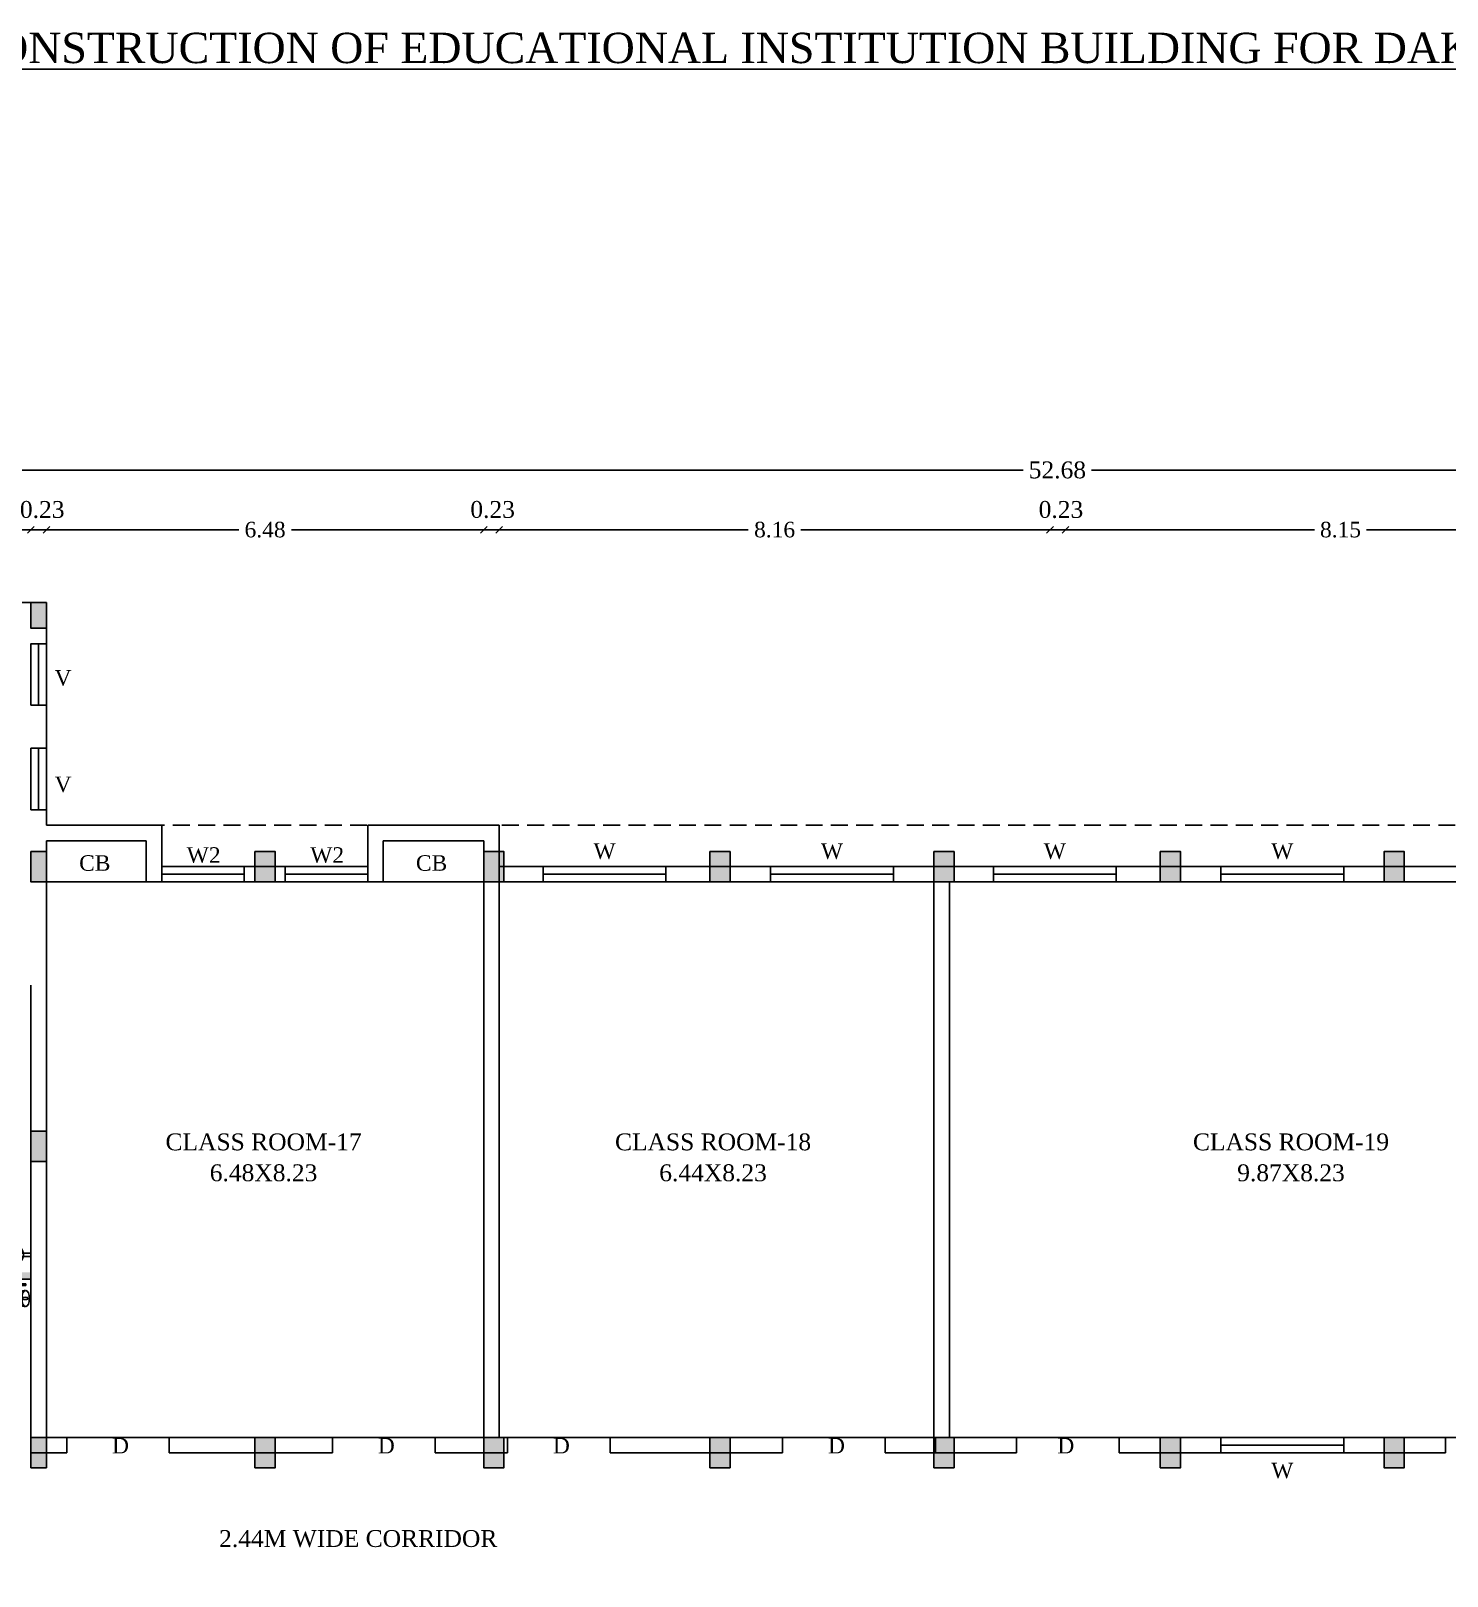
# Model space of a CAD drawing. Header units: metres. Extents: x -53 to 471, y -924 to -843.
# Drawn here: x 134.95 to 155.94, y -888.81 to -865.92 of the extents above; entities that cross this region are included whole.
import ezdxf
from ezdxf.enums import TextEntityAlignment as Align

# ---------------------------------------------------------------- set-up
doc = ezdxf.new("R2010")
doc.units = ezdxf.units.M
doc.header["$MEASUREMENT"] = 0
doc.header["$PDMODE"] = 3
doc.linetypes.add('HIDDEN', pattern=[0.375, 0.25, -0.125])
doc.layers.get('DEFPOINTS').update_dxf_attribs({"lineweight": 5})
doc.layers.add('BLK_1_FLR_2_BLT_UP_AREA', color=27, linetype='Continuous', lineweight=0)
doc.layers.add('BLK_1_FLR_2_REGULAR_ROOM_1', color=117, linetype='Continuous')
doc.styles.add('Isa-', font='times.ttf')
doc.styles.add('STYLE2', font='times.ttf')
doc.dimstyles.new('Copy of ISO-25', dxfattribs={"dimscale": 0, "dimtxt": 0.23, "dimasz": 0.1, "dimexe": 1.25, "dimexo": 0.625, "dimgap": 0.11, "dimtad": 0, "dimtih": 1, "dimtoh": 1, "dimzin": 1, "dimdsep": 46, "dimtxsty": 'STYLE2', "dimblk": 'OBLIQUE', "dimcen": 0, "dimse1": 1, "dimse2": 1, "dimclrd": 1, "dimclrt": 3, "dimadec": 0, "dimazin": 2, "dimtfac": 1, "dimtix": 1, "dimtofl": 0, "dimtmove": 0, "dimatfit": 3, "dimfxl": 0, "dimtolj": 1, "dimarcsym": 0})

# ---------------------------------------------------------------- blocks, each defined once
blk = doc.blocks.new('_Oblique')
at = {"color": 0, "linetype": 'ByBlock', "lineweight": -2}
blk.add_line((-0.5, -0.5), (0.5, 0.5), dxfattribs=at)
blk = doc.blocks.new('*D552')
at = {"color": 1, "lineweight": -2}
for p, q in [((123.822, -872.426), (149.656, -872.426)), ((176.502, -872.426), (150.668, -872.426))]:
    blk.add_line(p, q, dxfattribs=at)
at = {"layer": 'DEFPOINTS', "color": 0}
for p in [(123.822, -872.426), (123.822, -886.978), (176.502, -886.978)]:
    blk.add_point(p, dxfattribs=at)
at = {"color": 1, "lineweight": -2, "xscale": 0.1, "yscale": 0.1, "zscale": 0.1, "rotation": 180}
blk.add_blockref('_Oblique', (123.822, -872.426), dxfattribs=at)
at = {"color": 1, "lineweight": -2, "xscale": 0.1, "yscale": 0.1, "zscale": 0.1}
blk.add_blockref('_Oblique', (176.502, -872.426), dxfattribs=at)
at = {"color": 3, "insert": (150.162, -872.426), "char_height": 0.25, "attachment_point": 5, "style": 'STYLE2'}
blk.add_mtext('\\A1;52.68', dxfattribs=at)
blk = doc.blocks.new('*D581')
at = {"color": 1, "lineweight": -2}
blk.add_line((134.952, -873.31), (135.182, -873.31), dxfattribs=at)
at = {"layer": 'DEFPOINTS', "color": 0}
for p in [(135.182, -873.31), (135.182, -874.388), (134.952, -874.618)]:
    blk.add_point(p, dxfattribs=at)
at = {"color": 1, "lineweight": -2, "xscale": 0.1, "yscale": 0.1, "zscale": 0.1, "rotation": 180}
blk.add_blockref('_Oblique', (134.952, -873.31), dxfattribs=at)
at = {"color": 1, "lineweight": -2, "xscale": 0.1, "yscale": 0.1, "zscale": 0.1}
blk.add_blockref('_Oblique', (135.182, -873.31), dxfattribs=at)
at = {"color": 3, "insert": (135.12, -873.012), "char_height": 0.25, "attachment_point": 5, "style": 'STYLE2'}
blk.add_mtext('\\A1;0.23', dxfattribs=at)
blk = doc.blocks.new('*D582')
at = {"color": 1, "lineweight": -2}
for p, q in [((135.182, -873.31), (138.032, -873.31)), ((141.662, -873.31), (138.812, -873.31))]:
    blk.add_line(p, q, dxfattribs=at)
at = {"layer": 'DEFPOINTS', "color": 0}
for p in [(141.662, -873.31), (135.182, -874.388), (141.662, -878.528)]:
    blk.add_point(p, dxfattribs=at)
at = {"color": 1, "lineweight": -2, "xscale": 0.1, "yscale": 0.1, "zscale": 0.1, "rotation": 180}
blk.add_blockref('_Oblique', (135.182, -873.31), dxfattribs=at)
at = {"color": 1, "lineweight": -2, "xscale": 0.1, "yscale": 0.1, "zscale": 0.1}
blk.add_blockref('_Oblique', (141.662, -873.31), dxfattribs=at)
at = {"color": 3, "insert": (138.422, -873.31), "char_height": 0.23, "attachment_point": 5, "style": 'STYLE2'}
blk.add_mtext('\\A1;6.48', dxfattribs=at)
blk = doc.blocks.new('*D583')
at = {"color": 1, "lineweight": -2}
blk.add_line((141.662, -873.31), (141.892, -873.31), dxfattribs=at)
at = {"layer": 'DEFPOINTS', "color": 0}
for p in [(141.892, -873.31), (141.662, -878.528), (141.892, -878.528)]:
    blk.add_point(p, dxfattribs=at)
at = {"color": 1, "lineweight": -2, "xscale": 0.1, "yscale": 0.1, "zscale": 0.1, "rotation": 180}
blk.add_blockref('_Oblique', (141.662, -873.31), dxfattribs=at)
at = {"color": 1, "lineweight": -2, "xscale": 0.1, "yscale": 0.1, "zscale": 0.1}
blk.add_blockref('_Oblique', (141.892, -873.31), dxfattribs=at)
at = {"color": 3, "insert": (141.794, -873.012), "char_height": 0.25, "attachment_point": 5, "style": 'STYLE2'}
blk.add_mtext('\\A1;0.23', dxfattribs=at)
blk = doc.blocks.new('*D584')
at = {"color": 1, "lineweight": -2}
for p, q in [((141.892, -873.31), (145.582, -873.31)), ((150.052, -873.31), (146.363, -873.31))]:
    blk.add_line(p, q, dxfattribs=at)
at = {"layer": 'DEFPOINTS', "color": 0}
for p in [(150.052, -873.31), (141.892, -878.528), (150.052, -878.528)]:
    blk.add_point(p, dxfattribs=at)
at = {"color": 1, "lineweight": -2, "xscale": 0.1, "yscale": 0.1, "zscale": 0.1, "rotation": 180}
blk.add_blockref('_Oblique', (141.892, -873.31), dxfattribs=at)
at = {"color": 1, "lineweight": -2, "xscale": 0.1, "yscale": 0.1, "zscale": 0.1}
blk.add_blockref('_Oblique', (150.052, -873.31), dxfattribs=at)
at = {"color": 3, "insert": (145.972, -873.31), "char_height": 0.23, "attachment_point": 5, "style": 'STYLE2'}
blk.add_mtext('\\A1;8.16', dxfattribs=at)
blk = doc.blocks.new('*D717')
at = {"color": 1, "lineweight": -2}
for p, q in [((150.282, -873.31), (153.972, -873.31)), ((158.432, -873.31), (154.743, -873.31))]:
    blk.add_line(p, q, dxfattribs=at)
at = {"layer": 'DEFPOINTS', "color": 0}
for p in [(158.432, -873.31), (150.282, -878.528), (158.432, -878.528)]:
    blk.add_point(p, dxfattribs=at)
at = {"color": 1, "lineweight": -2, "xscale": 0.1, "yscale": 0.1, "zscale": 0.1, "rotation": 180}
blk.add_blockref('_Oblique', (150.282, -873.31), dxfattribs=at)
at = {"color": 1, "lineweight": -2, "xscale": 0.1, "yscale": 0.1, "zscale": 0.1}
blk.add_blockref('_Oblique', (158.432, -873.31), dxfattribs=at)
at = {"color": 3, "insert": (154.357, -873.31), "char_height": 0.23, "attachment_point": 5, "style": 'STYLE2'}
blk.add_mtext('\\A1;8.15', dxfattribs=at)
blk = doc.blocks.new('*D608')
at = {"color": 1, "lineweight": -2}
blk.add_line((150.052, -873.31), (150.282, -873.31), dxfattribs=at)
at = {"layer": 'DEFPOINTS', "color": 0}
for p in [(150.282, -873.31), (150.052, -878.528), (150.282, -878.528)]:
    blk.add_point(p, dxfattribs=at)
at = {"color": 1, "lineweight": -2, "xscale": 0.1, "yscale": 0.1, "zscale": 0.1, "rotation": 180}
blk.add_blockref('_Oblique', (150.052, -873.31), dxfattribs=at)
at = {"color": 1, "lineweight": -2, "xscale": 0.1, "yscale": 0.1, "zscale": 0.1}
blk.add_blockref('_Oblique', (150.282, -873.31), dxfattribs=at)
at = {"color": 3, "insert": (150.215, -873.012), "char_height": 0.25, "attachment_point": 5, "style": 'STYLE2'}
blk.add_mtext('\\A1;0.23', dxfattribs=at)
blk = doc.blocks.new('*D726')
at = {"color": 1, "lineweight": -2}
for p, q in [((131.102, -873.31), (132.638, -873.31)), ((134.952, -873.31), (133.416, -873.31))]:
    blk.add_line(p, q, dxfattribs=at)
at = {"layer": 'DEFPOINTS', "color": 0}
for p in [(131.102, -873.31), (134.952, -874.618), (131.102, -875.529)]:
    blk.add_point(p, dxfattribs=at)
at = {"color": 1, "lineweight": -2, "xscale": 0.1, "yscale": 0.1, "zscale": 0.1, "rotation": 180}
blk.add_blockref('_Oblique', (131.102, -873.31), dxfattribs=at)
at = {"color": 1, "lineweight": -2, "xscale": 0.1, "yscale": 0.1, "zscale": 0.1}
blk.add_blockref('_Oblique', (134.952, -873.31), dxfattribs=at)
at = {"color": 3, "insert": (133.027, -873.31), "char_height": 0.23, "attachment_point": 5, "style": 'STYLE2'}
blk.add_mtext('\\A1;3.85', dxfattribs=at)
blk = doc.blocks.new('FIRE')
at = {"lineweight": 25}
blk.add_hatch(color=256, dxfattribs=at).paths.add_polyline_path([(4776.393, 1592.591), (4776.49, 1592.591), (4776.49, 1592.93), (4776.393, 1592.93)])
for p, q in [((4776.559, 1592.998), (4776.483, 1592.998)), ((4776.49, 1593.023), (4776.587, 1593.023)), ((4776.559, 1592.664), (4776.559, 1592.998)), ((4776.587, 1593.023), (4776.587, 1592.664)), ((4776.49, 1592.93), (4776.393, 1592.93)), ((4776.442, 1592.93), (4776.442, 1592.975)), ((4776.49, 1592.591), (4776.49, 1592.93)), ((4776.587, 1592.664), (4776.559, 1592.664))]:
    blk.add_line(p, q, dxfattribs=at)
at = {"color": 0, "lineweight": 25, "ltscale": 60}
blk.add_line((4776.778, 1592.887), (4776.778, 1592.923), dxfattribs=at)
blk.add_lwpolyline([(4776.105, 1592.857), (4776.155, 1592.857), (4776.155, 1592.59), (4776.105, 1592.59)], close=True)
at = {"color": 1}
blk.add_circle((4776.13, 1592.857), 0.155, dxfattribs=at)
at = {"lineweight": 25}
blk.add_circle((4776.442, 1593.023), 0.0482, dxfattribs=at)
at = {"color": 0, "lineweight": 25, "ltscale": 60}
blk.add_arc((4776.778, 1592.861), 0.0262, 0, 180, dxfattribs=at)
for centre, major_axis, ratio in [((4776.778, 1592.668), (-0.118, 0), 0.493287), ((4776.778, 1592.676), (0, -0.0501), 0.352249)]:
    blk.add_ellipse(centre, major_axis=major_axis, ratio=ratio, dxfattribs=at)
for points in [[(4776.752, 1592.861), (4776.688, 1592.746), (4776.664, 1592.71), (4776.66, 1592.671)], [(4776.804, 1592.861), (4776.868, 1592.746), (4776.891, 1592.71), (4776.896, 1592.671)]]:
    blk.add_spline(points, degree=3, dxfattribs=at)
blk = doc.blocks.new('tgt')
for color, points in [(2, [(-41.55, 39.442), (-41.32, 39.442), (-41.32, 39.822), (-41.55, 39.822)]), (4, [(-38.23, 35.682), (-38.23, 36.132), (-37.93, 36.132), (-37.93, 35.682)]), (4, [(-34.84, 35.682), (-34.84, 36.132), (-34.54, 36.132), (-34.54, 35.682)]), (4, [(-31.49, 35.682), (-31.49, 36.132), (-31.19, 36.132), (-31.19, 35.682)]), (4, [(-28.17, 35.682), (-28.17, 36.132), (-27.87, 36.132), (-27.87, 35.682)]), (4, [(-24.815, 35.682), (-24.815, 36.132), (-24.515, 36.132), (-24.515, 35.682)]), (4, [(-21.5, 35.682), (-21.5, 36.132), (-21.2, 36.132), (-21.2, 35.682)]), (5, [(-37.93, 27.452), (-37.93, 27.002), (-38.23, 27.002), (-38.23, 27.452)]), (5, [(-34.54, 27.452), (-34.54, 27.002), (-34.84, 27.002), (-34.84, 27.452)]), (5, [(-31.19, 27.452), (-31.19, 27.002), (-31.49, 27.002), (-31.49, 27.452)]), (5, [(-27.87, 27.452), (-27.87, 27.002), (-28.17, 27.002), (-28.17, 27.452)]), (5, [(-24.515, 27.452), (-24.515, 27.002), (-24.815, 27.002), (-24.815, 27.452)]), (5, [(-21.2, 27.452), (-21.2, 27.002), (-21.5, 27.002), (-21.5, 27.452)])]:
    blk.add_hatch(color=color).paths.add_polyline_path(points)
at = {"lineweight": -3}
for points in [[(-41.32, 36.132), (-41.55, 36.132), (-41.55, 35.682), (-41.32, 35.682)], [(-41.32, 31.992), (-41.55, 31.992), (-41.55, 31.542), (-41.32, 31.542)], [(-41.32, 27.452), (-41.55, 27.452), (-41.55, 27.002), (-41.32, 27.002)]]:
    blk.add_hatch(color=3, dxfattribs=at).paths.add_polyline_path(points)
at = {"color": 2}
blk.add_lwpolyline([(-41.55, 39.822), (-41.55, 39.442), (-41.32, 39.442), (-41.32, 39.822)], close=True, dxfattribs=at)
at = {"color": 3, "lineweight": -3}
for points in [[(-41.55, 36.132), (-41.55, 35.682), (-41.32, 35.682), (-41.32, 36.132)], [(-41.55, 31.992), (-41.55, 31.542), (-41.32, 31.542), (-41.32, 31.992)], [(-41.55, 27.452), (-41.55, 27.002), (-41.32, 27.002), (-41.32, 27.452)]]:
    blk.add_lwpolyline(points, close=True, dxfattribs=at)
at = {"color": 4}
for points in [[(-38.23, 35.682), (-38.23, 36.132), (-37.93, 36.132), (-37.93, 35.682)], [(-34.84, 35.682), (-34.84, 36.132), (-34.54, 36.132), (-34.54, 35.682)], [(-31.49, 35.682), (-31.49, 36.132), (-31.19, 36.132), (-31.19, 35.682)], [(-28.17, 35.682), (-28.17, 36.132), (-27.87, 36.132), (-27.87, 35.682)], [(-24.815, 35.682), (-24.815, 36.132), (-24.515, 36.132), (-24.515, 35.682)], [(-21.5, 35.682), (-21.5, 36.132), (-21.2, 36.132), (-21.2, 35.682)]]:
    blk.add_lwpolyline(points, close=True, dxfattribs=at)
at = {"color": 5}
for points in [[(-37.93, 27.452), (-37.93, 27.002), (-38.23, 27.002), (-38.23, 27.452)], [(-34.54, 27.452), (-34.54, 27.002), (-34.84, 27.002), (-34.84, 27.452)], [(-31.19, 27.452), (-31.19, 27.002), (-31.49, 27.002), (-31.49, 27.452)], [(-27.87, 27.452), (-27.87, 27.002), (-28.17, 27.002), (-28.17, 27.452)], [(-24.515, 27.452), (-24.515, 27.002), (-24.815, 27.002), (-24.815, 27.452)], [(-21.2, 27.452), (-21.2, 27.002), (-21.5, 27.002), (-21.5, 27.452)]]:
    blk.add_lwpolyline(points, close=True, dxfattribs=at)
blk = doc.blocks.new('*D745')
at = {"color": 1, "lineweight": -2, "ltscale": 3}
for p, q in [((120.691, -874.388), (120.691, -896.657)), ((120.691, -919.381), (120.691, -897.112))]:
    blk.add_line(p, q, dxfattribs=at)
at = {"layer": 'DEFPOINTS', "color": 0, "ltscale": 3}
for p in [(129.232, -874.388), (120.691, -919.381), (141.662, -919.381)]:
    blk.add_point(p, dxfattribs=at)
at = {"color": 1, "lineweight": -2, "ltscale": 3, "xscale": 0.1, "yscale": 0.1, "zscale": 0.1}
for p, rotation in [((120.691, -874.388), 90), ((120.691, -919.381), 270)]:
    blk.add_blockref('_Oblique', p, dxfattribs=dict(at, rotation=rotation))
at = {"color": 3, "ltscale": 3, "insert": (120.691, -896.884), "char_height": 0.23, "attachment_point": 5, "style": 'STYLE2'}
blk.add_mtext('\\A1;44.99', dxfattribs=at)

msp = doc.modelspace()

# ---------------------------------------------------------------- linework, layer by layer
for p, q in [((129.23223, -874.38836), (135.18223, -874.38836)), ((135.18223, -877.68821), (135.18223, -874.38836)), ((141.89223, -878.52821), (141.89223, -877.68821)), ((135.18223, -878.52821), (135.18223, -877.91821)), ((141.66223, -886.75821), (141.66223, -877.91821)), ((136.89223, -878.29821), (139.94223, -878.29821)), ((141.89223, -878.29821), (158.43223, -878.29821)), ((135.18223, -886.75821), (135.18223, -878.52821)), ((136.66223, -878.52821), (137.00223, -878.52821)), ((136.66223, -878.52821), (140.17223, -878.52821)), ((141.66223, -886.75821), (141.66223, -878.52821)), ((141.89223, -878.52821), (148.33223, -878.52821)), ((141.89223, -886.75821), (141.89223, -878.52821)), ((141.89223, -886.75821), (141.89223, -878.52821)), ((148.56223, -878.52821), (158.43223, -878.52821)), ((134.95223, -886.98821), (134.95223, -880.05821)), ((134.95223, -886.75821), (135.48222, -886.75821)), ((135.18223, -886.75821), (135.48222, -886.75821)), ((135.48222, -886.98821), (135.48222, -886.75821)), ((137.00222, -886.75821), (139.42107, -886.75821)), ((137.00222, -886.98821), (137.00222, -886.75821)), ((139.42107, -886.98821), (139.42107, -886.75821)), ((140.94107, -886.75821), (141.66223, -886.75821)), ((140.94107, -886.98821), (140.94107, -886.75821)), ((141.89223, -886.75821), (142.01493, -886.75821)), ((142.01493, -886.98821), (142.01493, -886.75821)), ((143.53493, -886.75821), (144.98223, -886.75821)), ((143.53493, -886.75821), (146.09107, -886.75821)), ((143.53493, -886.98821), (143.53493, -886.75821)), ((146.09107, -886.98821), (146.09107, -886.75821)), ((147.61107, -886.98821), (147.61107, -886.75821)), ((147.61107, -886.75821), (148.35803, -886.75821)), ((148.21903, -886.75821), (148.35803, -886.75821)), ((148.35803, -886.98821), (148.35803, -886.75821)), ((148.56223, -886.75821), (149.55723, -886.75821)), ((149.55723, -886.98821), (149.55723, -886.75821)), ((151.07723, -886.98821), (151.07723, -886.75821)), ((151.07723, -886.75821), (155.91223, -886.75821)), ((155.91223, -886.98821), (155.91223, -886.75821)), ((134.95223, -886.98821), (135.48222, -886.98821)), ((134.95223, -886.98821), (135.48222, -886.98821)), ((137.00222, -886.98821), (139.42107, -886.98821)), ((140.94107, -886.98821), (142.01493, -886.98821)), ((143.53493, -886.98821), (146.09107, -886.98821)), ((147.61107, -886.98821), (149.55723, -886.98821)), ((151.07723, -886.98821), (155.91223, -886.98821))]:
    msp.add_line(p, q)
at = {"color": 1}
for p, q in [((135.06723, -875.90836), (135.06723, -874.99836)), ((135.06723, -877.45836), (135.06723, -876.54836))]:
    msp.add_line(p, q, dxfattribs=at)
at = {"color": 1, "linetype": 'HIDDEN'}
msp.add_line((135.18223, -877.68821), (165.14223, -877.68821), dxfattribs=at)
at = {"lineweight": -3}
for p, q in [((136.89223, -877.68821), (135.18223, -877.68821)), ((136.89223, -877.68821), (136.89223, -878.29821)), ((139.94223, -877.68821), (141.89223, -877.68821)), ((139.94223, -877.68821), (139.94223, -878.29821)), ((136.66223, -877.91821), (135.18223, -877.91821)), ((136.66223, -877.91821), (136.66223, -878.52821)), ((140.17223, -877.91821), (141.66223, -877.91821)), ((140.17223, -877.91821), (140.17223, -878.52821)), ((141.89223, -878.52821), (141.89223, -877.91821)), ((148.33223, -886.75821), (148.33223, -878.52821)), ((148.56223, -886.75821), (148.56223, -878.52821)), ((149.55723, -886.98821), (149.55723, -886.75821)), ((151.07723, -886.98821), (151.07723, -886.75821)), ((155.91223, -886.98821), (155.91223, -886.75821))]:
    msp.add_line(p, q, dxfattribs=at)
at = {"color": 1, "lineweight": -3}
for p, q in [((138.11223, -878.41321), (136.89223, -878.41321)), ((139.94223, -878.41321), (138.72223, -878.41321)), ((142.54223, -878.41321), (144.36223, -878.41321)), ((145.91223, -878.41321), (147.73223, -878.41321)), ((149.21473, -878.41321), (151.03473, -878.41321)), ((152.58473, -878.41321), (154.40473, -878.41321)), ((152.58473, -886.87321), (154.40473, -886.87321))]:
    msp.add_line(p, q, dxfattribs=at)
at = {"color": 41, "linetype": 'HIDDEN', "lineweight": -3, "ltscale": 0.5}
for p, q in [((135.18223, -878.52821), (136.67223, -878.52821)), ((140.17223, -878.52821), (141.66223, -878.52821))]:
    msp.add_line(p, q, dxfattribs=at)
at = {"color": 2}
for points in [[(135.18223, -874.99836), (135.18223, -875.90836), (134.95223, -875.90836), (134.95223, -874.99836)], [(135.18223, -876.54836), (135.18223, -877.45836), (134.95223, -877.45836), (134.95223, -876.54836)]]:
    msp.add_lwpolyline(points, close=True, dxfattribs=at)
at = {"color": 2, "lineweight": -3}
for points in [[(136.89223, -878.52821), (136.89223, -878.29821), (138.11223, -878.29821), (138.11223, -878.52821)], [(138.72223, -878.52821), (138.72223, -878.29821), (139.94223, -878.29821), (139.94223, -878.52821)], [(144.36223, -878.29821), (144.36223, -878.52821), (142.54223, -878.52821), (142.54223, -878.29821)], [(147.73223, -878.29821), (147.73223, -878.52821), (145.91223, -878.52821), (145.91223, -878.29821)], [(151.03473, -878.29821), (151.03473, -878.52821), (149.21473, -878.52821), (149.21473, -878.29821)], [(154.40473, -878.29821), (154.40473, -878.52821), (152.58473, -878.52821), (152.58473, -878.29821)], [(154.40473, -886.75821), (154.40473, -886.98821), (152.58473, -886.98821), (152.58473, -886.75821)]]:
    msp.add_lwpolyline(points, close=True, dxfattribs=at)
at = {"layer": 'BLK_1_FLR_2_BLT_UP_AREA', "color": 27, "ltscale": 3}
msp.add_lwpolyline([(158.43223, -878.29821), (151.99223, -878.29821), (151.68723, -878.29821), (148.63223, -878.29821), (148.33223, -878.29821), (141.89223, -878.29821), (141.89223, -877.68821), (139.94223, -877.68821), (139.94223, -878.29821), (136.89223, -878.29821), (136.89223, -877.68821), (135.18223, -877.68821), (135.18223, -874.38836), (129.23223, -874.38836)], dxfattribs=at)
at = {"layer": 'BLK_1_FLR_2_REGULAR_ROOM_1', "color": 3, "ltscale": 3}
for points in [[(135.18223, -878.52821), (141.66223, -878.52821), (141.66223, -886.75821), (135.18223, -886.75821)], [(141.89223, -878.52821), (148.33223, -878.52821), (148.33223, -886.75821), (141.89223, -886.75821)], [(148.56223, -886.75821), (158.43223, -886.75821), (158.43223, -878.52821), (148.56223, -878.52821)]]:
    msp.add_lwpolyline(points, close=True, dxfattribs=at)

# ---------------------------------------------------------------- block references
at = {"color": 4}
msp.add_blockref('tgt', (176.50223, -914.21055), dxfattribs=at)
at = {"xscale": -1, "rotation": 90}
msp.add_blockref('FIRE', (1727.54327, 3892.07826), dxfattribs=at)

# ---------------------------------------------------------------- texts
at = {"color": 2, "lineweight": -3, "style": 'Isa-'}
msp.add_text('%%UPLAN SHOWING THE PROPOSED ADDITIONAL CONSTRUCTION OF EDUCATIONAL INSTITUTION BUILDING FOR DAKSHINA BHARAT HINDI PRACHAR SABHA (T) ', height=0.45, dxfattribs=at).set_placement((119.11048, -866.39579))
at = {"color": 4, "style": 'Isa-'}
for s, p in [('V', (135.42852, -875.61927)), ('V', (135.42852, -877.19672)), ('D', (136.27989, -886.99559)), ('D', (140.21874, -886.99559)), ('D', (142.8126, -886.99559)), ('D', (146.88874, -886.99559))]:
    msp.add_text(s, height=0.23, dxfattribs=at).set_placement(p, align=Align.CENTER)
at = {"color": 4, "lineweight": -3, "style": 'Isa-'}
for s, p in [('W', (143.45223, -878.18678)), ('W', (146.82223, -878.18678)), ('W', (150.12473, -878.18678)), ('W', (153.49473, -878.18678)), ('CB', (135.89911, -878.36281)), ('W2', (137.51225, -878.2445)), ('W2', (139.34225, -878.2445)), ('CB', (140.88911, -878.36281)), ('W', (153.49473, -887.3647))]:
    msp.add_text(s, height=0.23, dxfattribs=at).set_placement(p, align=Align.CENTER)
at = {"style": 'Isa-'}
for s, p in [('CLASS ROOM-17', (138.39942, -882.50483)), ('CLASS ROOM-18', (145.05993, -882.50483)), ('CLASS ROOM-19', (153.62357, -882.50483)), ('6.48X8.23', (138.39942, -882.9624)), ('6.44X8.23', (145.05993, -882.9624)), ('9.87X8.23', (153.62357, -882.9624)), ('2.44M WIDE CORRIDOR', (139.80253, -888.38138))]:
    msp.add_text(s, height=0.25, dxfattribs=at).set_placement(p, align=Align.CENTER)
at = {"color": 4, "style": 'Isa-'}
msp.add_text('D', height=0.23, rotation=360, dxfattribs=at).set_placement((150.28669, -886.99559), align=Align.CENTER)
at = {"color": 4, "lineweight": -3, "style": 'Isa-'}
msp.add_text('D', height=0.23, rotation=360, dxfattribs=at).set_placement((150.28669, -886.99559), align=Align.CENTER)

# ---------------------------------------------------------------- dimensions: what is measured, and where the dimension line sits
for base, p1, p2, override, picture, middle in [((123.82223, -872.42636), (176.50223, -886.97821), (123.82223, -886.97821), {"dimscale": 1, "dimtxt": 0.25}, '*D552', (150.16223, -872.42636)), ((131.10223, -873.31033), (134.95223, -874.61836), (131.10223, -875.52852), {"dimscale": 1}, '*D726', (133.02723, -873.31033)), ((141.66223, -873.31033), (135.18223, -874.38836), (141.66223, -878.52821), {"dimscale": 1, "dimtmove": 1}, '*D582', (138.42223, -873.31033)), ((150.05223, -873.31033), (141.89223, -878.52821), (150.05223, -878.52821), {"dimscale": 1, "dimtmove": 1}, '*D584', (145.97223, -873.31033)), ((158.43223, -873.31033), (150.28223, -878.52821), (158.43223, -878.52821), {"dimscale": 1}, '*D717', (154.35723, -873.31033))]:
    dim = msp.add_linear_dim(base=base, p1=p1, p2=p2, dimstyle='Copy of ISO-25', override=override)
    dim.commit()
    dim.dimension.update_dxf_attribs({"geometry": picture, "text_midpoint": middle})
for base, p1, p2, picture, middle in [((135.18223, -873.31033), (134.95223, -874.61836), (135.18223, -874.38836), '*D581', (135.11969, -873.01215)), ((141.89223, -873.31033), (141.66223, -878.52821), (141.89223, -878.52821), '*D583', (141.79363, -873.01215)), ((150.28223, -873.31033), (150.05223, -878.52821), (150.28223, -878.52821), '*D608', (150.2146, -873.01215))]:
    dim = msp.add_linear_dim(base=base, p1=p1, p2=p2, dimstyle='Copy of ISO-25', override={"dimscale": 1, "dimtxt": 0.25, "dimtmove": 2})
    dim.commit()
    dim.dimension.update_dxf_attribs({"geometry": picture, "text_midpoint": middle, "dimtype": 160})
at = {"color": 4, "ltscale": 3}
dim = msp.add_linear_dim(base=(120.69077, -919.38055), p1=(129.23223, -874.38836), p2=(141.66223, -919.38055), angle=90, dimstyle='Copy of ISO-25', override={"dimscale": 1}, dxfattribs=at)
dim.commit()
dim.dimension.update_dxf_attribs({"geometry": '*D745', "text_midpoint": (120.69077, -896.88446)})

doc.saveas('drawing.dxf')
